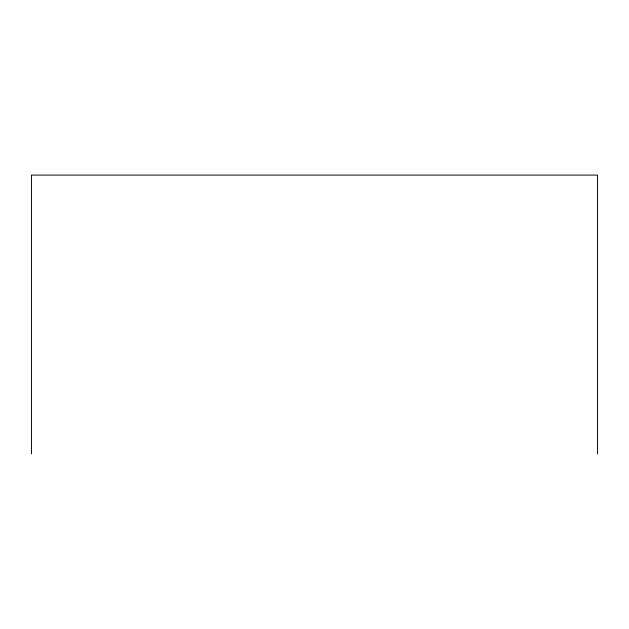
<?xml version="1.0" encoding="UTF-8"?>
<svg xmlns="http://www.w3.org/2000/svg" width="629" height="629" viewBox="0 0 629 629"><rect width="100%" height="100%" fill="white"/><g stroke="black" fill="none" stroke-linecap="round" stroke-linejoin="round"><path stroke-width="0.94" d="M597.55 453.91L597.55 175.09L31.45 175.09L31.45 453.91"/></g></svg>
